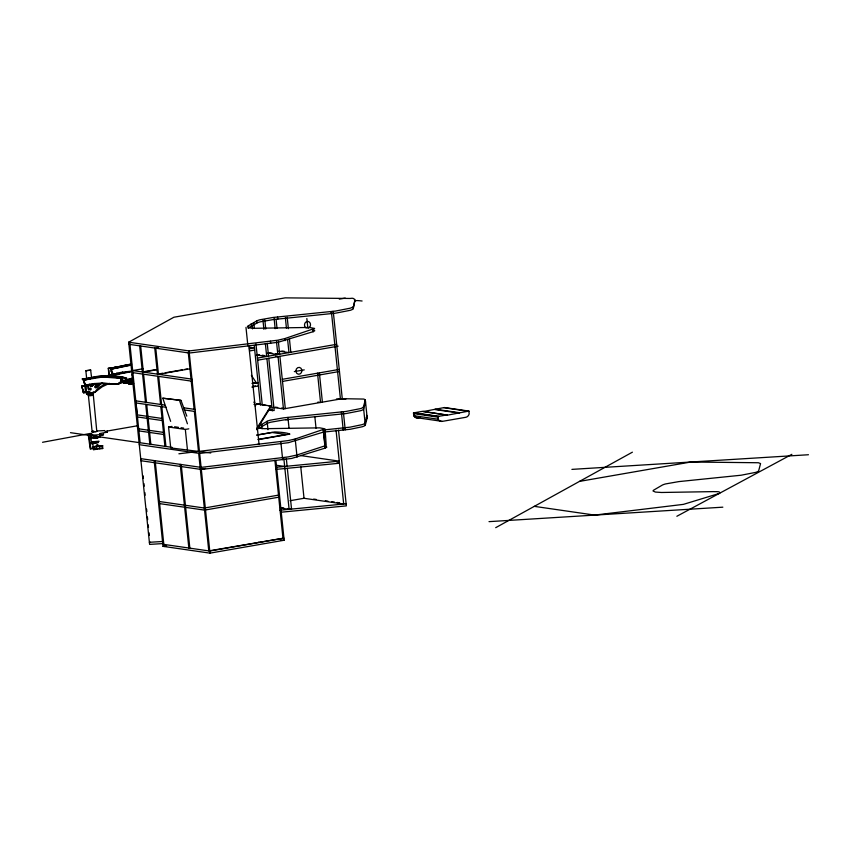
<?xml version="1.0" encoding="UTF-8"?>
<svg xmlns="http://www.w3.org/2000/svg" width="851" height="851" viewBox="0 0 851 851"><rect width="100%" height="100%" fill="white"/><g stroke="black" fill="none" stroke-linecap="round" stroke-linejoin="round"><path stroke-width="1.28" d="M84.292 381.429L84.387 379.961L102.801 376.993L120.47 378.365M90.004 443.541C91.472 440.754 96.897 444.126 99.024 441.265C90.876 441.361 90.759 444.85 91.217 435.01M111.311 370.642L111.492 368.866L119.236 366.632M111.598 370.579L111.726 369.1L117.651 367.249M115.991 377.259L116.81 376.621L122.959 377.078L126.842 378.259L120.831 378.131L121.321 380.684L127.15 379.876L126.235 379.695M133.15 382.216L132.937 380.493M468.88 411.076L447.552 415.139L422.756 411.299L413.48 412.905L413.767 415.692A4.595 4.032 -81.8 0 0 417.767 417.841L442.254 421.383L465.752 417.298A4.595 4.032 -81.8 0 0 469.178 413.863L468.88 411.076L444.392 407.523L423.096 411.586L446.296 414.948M111.492 368.866L131.426 364.845M111.353 369.323A4.946 4.904 7.5 0 0 114.215 374.589L114.577 374.44M117.417 368.047A1.415 1.404 7.5 0 1 116.895 367.111L111.311 368.143M117.629 366.611L111.609 368.036L131.543 363.93M109.045 375.153L119.406 373.536A3.032 3.01 7.5 0 0 119.98 372.993M113.608 374.983L119.395 373.429M84.217 391.471L84.068 392.449L88.44 392.066L88.408 390.981L92.302 393.651L93.259 393.109L90.312 393.907M248.077 328.231A24.796 3.276 -5.9 0 1 248.673 327.837L256.959 322.986A20.169 2.67 -5.9 0 1 260.151 321.859L273.426 319.54L335.741 313.147L350.335 310.296A22.243 2.936 -5.9 0 0 353.271 308.636C353.537 303.839 357.824 296.861 350.027 298.456L285.191 297.861L173.902 317.232L128.671 342.198L149.606 544.395L162.573 543.598M353.271 308.636C355.016 299.85 353.101 300.073 362.09 300.999M324.986 431.946L350.293 429.255L362.366 426.734A22.243 2.936 -5.9 0 0 365.313 425.064L363.43 406.938L365.313 399.832L363.834 399.066L342.272 398.683L283.457 408.927L273.139 407.427M365.313 425.064L367.185 417.958L366.27 417.309M92.802 377.78L84.196 379.716L83.93 381.493A4.946 4.553 65.8 0 0 86.664 385.599L102.077 383.663L116.119 384.205A4.521 4.17 65.8 0 0 120.704 378.482C108.683 375.206 95.333 376.897 83.207 379.908M84.196 379.716L84.068 380.163A4.946 4.553 65.8 0 0 86.781 385.546L93.472 384.386L91.163 384.503M86.259 379.184C97.131 374.855 112.332 374.94 122.98 377.163M83.76 379.801L86.504 378.684M86.525 379.238L91.472 377.823M132.299 374.132L132.331 376.004M134.054 389.928L133.745 388.077L134.032 388.694M324.752 430.489L325.103 431.202L323.444 432.095L288.393 442.701L199.655 453.434L139.266 444.69M325.21 430.936L326.21 445.424L296.861 455.019L288.074 456.934L201.091 467.38L140.702 458.636M123.735 382.876L126.693 382.535M124.065 380.737L126.788 380.152L125.565 380.025M90.642 433.382L42.55 442.286M255.215 406.023L256.619 403.778L271.331 406.172L256.587 429.734M256.874 428.287L270.905 405.853M86.781 379.759L85.845 370.674L90.653 370.068L91.61 377.929L86.6 378.972M90.759 370.142L85.951 370.749M108.258 368.302L113.183 367.77L108.258 368.302L108.981 375.27L110.3 375.419M92.259 431.765L92.791 431.393M96.791 431.361L93.174 393.513M100.471 436.159C97.759 439.02 86.887 438.052 96.812 436.084M100.514 436.584L96.737 438.095M96.578 446.371L98.227 446.169L97.344 446.147M89.249 384.248L88.057 385.205M122.555 372.11L116.885 373.174L114.534 374.77M116.885 373.174C114.917 375.578 116.661 373.759 114.247 374.036M88.408 385.237L87.334 385.886M114.162 374.259C119.097 374.451 107.928 376.578 109.502 374.653M719.797 493.154C720.744 490.921 714.957 491.91 713.563 491.612L661.461 492.484L655.419 492.069L653.089 491.016A24.796 3.276 -5.9 0 1 654.079 489.899L662.365 485.059A20.169 2.67 -5.9 0 1 665.556 483.932L678.832 481.602L741.147 475.22L755.741 472.369A22.243 2.936 -5.9 0 0 758.688 470.699L760.56 463.593L758.39 462.742L690.821 462.019L579.52 481.389M93.897 384.439L92.493 385.556A3.17 0.989 -16.6 0 1 90.823 386.524M128.671 342.198L189.06 350.942L277.798 340.209L284.83 338.581L314.615 328.443L309.402 327.444L254.034 328.295L249.79 327.912L247.471 326.858A24.796 3.276 -5.9 0 1 248.449 325.742L256.747 320.901A20.169 2.67 -5.9 0 1 259.927 319.774L273.214 317.444L335.528 311.062L350.112 308.211A22.243 2.936 -5.9 0 0 353.059 306.541M258.236 426.532A24.796 3.276 -5.9 0 1 258.832 426.149L267.118 421.298A20.169 2.67 -5.9 0 1 270.31 420.171L283.585 417.841L345.9 411.459L360.494 408.608A22.243 2.936 -5.9 0 0 363.43 406.938M258.459 428.627A24.796 3.276 -5.9 0 1 259.044 428.234L267.331 423.394M132.235 379.45L129.278 379.44L132.522 379.44M130.884 378.578L132.852 378.152M128.416 379.684L129.139 379.727A4.319 0.574 -5.9 0 0 132.235 379.557L132.373 379.355M90.866 448.998L88.919 435.34L90.387 434.308M94.514 437.148C91.557 438.988 98.684 438.159 99.461 436.786M92.472 443.562C94.982 448.53 88.929 452.253 90.621 443.499L92.376 442.275M95.95 448.679L93.365 449.626L93.11 447.115L96.801 445.616M93.11 447.115L102.684 445.743L102.503 448.562L93.365 449.626M95.365 386.684L98.237 384.439L98.003 383.567M82.972 385.535L83.058 386.099M89.483 385.088L82.792 385.79M89.674 393.97L86.568 393.811L87.196 393.63M141.553 460.402L140.958 460.731L201.347 469.475L291.712 458.423L325.103 448.126L326.752 447.232L326.412 446.52M149.989 541.97L149.382 542.3L162.36 541.502M495.707 527.673L632.399 452.179M676.853 516.28L791.866 454.328M118.789 374.078L119.374 373.759A3.032 3.01 7.5 0 0 119.948 373.227M132.437 383.375L128.49 383.758L127.788 380.748A4.595 0.606 -5.9 0 1 128.746 380.057M84.909 385.928L92.344 384.939A3.032 2.798 65.8 0 0 92.887 384.429M91.802 385.216L92.95 384.663A3.032 2.798 65.8 0 0 93.482 384.163M126.82 380.429L125.788 380.801M87.568 393.556C87.004 394.641 94.525 393.832 93.408 392.939M87.993 395.29L91.663 395.513M92.419 393.002L93.993 392.439L93.461 392.268M83.983 379.748L90.589 377.918A1.415 1.298 65.8 0 0 90.674 378.269M120.555 378.535A4.244 3.904 65.8 0 1 117.289 383.982L102.152 383.333L86.866 385.301A4.67 4.298 65.8 0 1 84.334 380.227L90.578 378.089M87.345 385.471L92.312 384.609M117.374 377.089L122.15 377.44M120.534 378.163L121.682 378.057M121.321 380.684L122.065 380.354M118.002 383.663L118.81 383.29L118.002 383.663A4.244 3.904 65.8 0 0 119.002 383.471M106.503 383.61C102.226 385.716 97.088 387.705 94.94 392.279L93.61 392.705M109.481 383.333L102.226 386.758L94.94 392.279L92.897 392.237M109.173 375.025L108.066 375.365L112.757 375.153M128.118 382.812L126.937 382.876M128.895 344.293L189.273 353.037L278.011 342.293L313.072 331.699L314.721 330.805L314.381 330.082M178.891 453.796L288.17 440.605L295.201 438.988L324.997 428.84L319.774 427.851L264.406 428.691L260.172 428.319L257.842 427.255A24.796 3.276 -5.9 0 1 257.906 426.904M719.244 493.452L683.427 504.366L594.679 515.1L534.3 506.356M83.143 379.674L82.824 379.961M88.44 385.482L87.94 385.737L89.153 384.29L94.525 383.514M87.174 393.417L86.589 394.024L92.302 393.651L88.621 392.013L83.462 392.694L81.856 386.046L83.09 385.62M87.94 393.619L88.015 394.013M93.057 393.247L87.919 393.97M83.451 392.662L81.856 386.046L83.462 392.694L86.632 392.513L86.802 394.13L86.845 391.917M111.215 368.919L116.895 367.111M86.451 379.089L87.887 378.567L85.749 378.929M122.874 380.365L122.427 380.982L128.193 380.822M122.884 380.503L125.246 380.748M126.565 380.471L124.097 381.014M96.418 431.468L97.493 431.117L96.557 430.946M112.875 367.983L126.682 364.909M111.726 369.1L131.458 365.09M111.641 369.377A4.67 4.617 7.5 0 0 114.332 374.334L119.385 373.536M85.047 379.089L85.802 378.886M99.907 433.999L100.099 435.382L100.843 435.308A5.234 0.691 -5.9 0 0 103.194 434.893L101.567 434.51M111.8 368.058L114.172 367.738L110.258 369.143M112.864 368.015L117.693 366.877M86.036 378.876L86.919 378.482L82.036 378.993L90.589 377.918M114.821 374.483L130.714 371.504M114.811 374.812L130.735 371.823M132.011 383.599L131.543 383.705A4.595 0.606 -5.9 0 1 128.597 383.769L128.49 383.758M86.387 378.727L91.546 377.653M126.288 381.12L125.352 381.301L125.533 383.024L126.48 382.982M124.735 382.556C122.778 383.067 127.767 382.354 123.874 382.524M92.44 393.205L94.014 392.651L92.919 392.449M92.057 395.353L93.355 394.726M93.291 431.287L91.727 431.734L92.94 431.84M95.929 431.574L96.727 431.468M95.121 436.754L92.408 438.084L96.971 438.052M96.886 438.074L96.503 437.946M91.291 377.77L97.195 376.78M86.579 386.024L89.504 385.312L88.77 385.056M339.283 299.137L345.251 298.095M158.36 347.729L155.765 348.187L158.467 374.291L189.667 368.866M249.269 348.867L254.492 347.953L249.386 347.219M143.064 368.749L132.66 370.557L191.975 379.142M249.492 350.952L254.704 350.048M143.659 371.738L155.361 369.696M156.361 369.845L143.362 372.11L140.67 345.995M160.052 373.695L162.658 373.238M165.254 372.791L182.157 369.845M184.752 369.398L187.358 368.94M257.428 358.09L336.656 344.304M123.065 382.227L122.533 382.365L123.161 382.673M257.64 360.186L338.155 346.176M294.318 371.6L304.254 369.877M170.636 421.351L162.807 398.204L180.976 400.385L186.805 416.15M251.939 383.354L258.076 382.61L252.853 383.514M282.277 379.323L339.251 369.408M252.853 386.375L255.47 385.918M282.5 381.408L339.464 371.493M251.885 387.067L258.417 385.928M162.807 398.204L180.976 400.385M106.226 431.212L137.447 425.777M210.75 452.977L170.721 447.924L168.562 427.011L172.019 426.404M268.459 410.299L274.182 410.533L268.778 358.25M168.562 427.011L185.327 429.436L188.794 428.83M256.928 435.021L274.724 431.925A59.23 7.829 -5.9 0 1 289.883 434.116L258.119 439.648M256.8 435.127L272.001 432.489L286.085 434.521L258.225 439.371M417.767 417.841L420.373 417.384M413.48 412.905L437.967 416.458L447.254 414.884M201.634 469.103L205.538 468.422M278.5 495.122L204.336 508.026L159.382 501.516M278.713 497.207L204.548 510.121L159.594 503.611M289.978 500.728L304.02 498.282L343.687 504.026L336.049 430.191M154.159 460.582L163.02 546.342L165.509 545.906M164.03 546.48L166.626 546.034M162.807 544.246L209.771 551.044L283.936 538.14L208.772 550.905L198.677 453.296M163.02 546.342L209.984 553.139L284.149 540.236L275.915 460.519M103.386 433.765L103.503 434.808M112.672 376.291L111.683 376.419M88.11 385.45L92.121 386.194M91.472 395.449L92.397 395.385M93.057 431.255L93.876 431.191M95.344 431.67L96.152 431.595M96.333 437.967L96.557 438.116M104.96 431.957L105.673 431.925A5.234 0.691 -5.9 0 1 107.237 432.063L107.258 431.095L107.364 432.138L100.492 433.425A4.053 0.532 -5.9 0 0 99.684 433.595M87.515 385.875L83.994 386.301M129.129 364.579L131.565 364.249M95.472 431.712L93.972 431.872M112.343 375.057L114.034 374.823L112.045 373.174L111.141 370.93L112.045 373.11M122.544 372.142L130.682 371.227M86.674 385.992L84.855 386.237L85.621 392.598L85.738 386.141L86.27 392.534M89.578 394.098L90.451 394.013M125.735 380.28L128.224 380.035M126.161 380.716L128.278 380.503M267.331 423.394A20.169 2.67 -5.9 0 1 270.522 422.256L283.798 419.937L346.123 413.543L360.707 410.693A22.243 2.936 -5.9 0 0 363.654 409.033L365.526 401.917L364.611 401.278M325.199 429.808L350.069 427.159L362.154 424.638A22.243 2.936 -5.9 0 0 365.09 422.979L366.972 415.862L366.494 415.352M275.575 467.337L339.251 461.146L300.86 455.593M275.788 469.422L339.464 463.242L336.911 462.87M279.851 510.228L346.123 503.792M280.766 512.249L346.346 505.877L338.517 430.106M110.704 375.525L114.736 374.77L114.289 374.472M90.866 395.609L88.642 395.726M97.067 445.137L98.099 444.913L97.567 444.892M98.195 376.589L105.024 375.993M130.352 379.642L132.448 379.493M131.352 379.95L133.362 379.801M131.277 380.003L133.288 379.854M130.48 383.663L133.671 383.482M100.046 435.382C101.343 434.01 98.535 435.052 92.557 435.074L92.482 434.446L88.302 435.223L90.238 449.041M88.919 435.34L92.557 435.074M90.621 443.499C91.185 443.967 99.546 443.297 98.556 441.829M102.684 445.743L97.642 445.881M102.95 448.254L97.897 448.392M97.152 430.946L104.822 430.574M571.904 469.38L808.45 454.742M489.017 521.642L722.85 507.175M94.429 383.556L102.12 383.056M130.575 383.599L124.299 382.95M114.236 374.142L115.364 374.078M285.553 419.66L288.138 419.532M93.27 431.904L94.067 431.797M97.11 445.105L96.546 445.137M91.323 384.992L92.408 384.939M125.352 381.301L128.246 381.184L127.693 381.099M84.94 386.141L81.877 386.163M89.047 394.013L86.568 393.811M280.522 540.151L284.149 540.236M125.586 380.163L126.459 380.323M123.533 380.908L122.299 380.642M123.427 382.514L124.14 382.599M93.461 431.829L92.174 431.882M336.453 398.97L345.91 399.055M83.292 386.152L84.164 386.173M102.014 383.099L115.896 384.184M90.685 386.088L91.472 386.163M111.917 376.036L117.736 376.599M116.002 376.982L121.555 377.801M92.482 434.446L90.929 434.276A4.266 0.564 -5.9 0 1 91.387 433.542M87.94 386.173L87.972 385.684M82.962 386.109L83.526 386.152M247.886 345.772L248.886 345.921L259.044 444.222L258.044 444.084M281.872 350.984L284.425 351.357M278.734 351.123L288.957 352.601L287.627 339.687M269.459 352.74L272.022 353.112M275.852 353.665L278.405 354.037M267.608 353.059L277.83 354.537L276.501 341.623M275.49 356.261L278.054 356.633L283.457 408.927M257.055 354.484L259.608 354.856M262.172 355.229L264.725 355.601M256.481 354.995L266.703 356.473L265.363 343.559M443.743 407.64L468.922 411.427M435.127 409.193L459.614 412.735M434.85 409.544L459.338 413.086M414.129 412.799L438.616 416.341M132.884 372.653L192.188 381.237M438.042 417.15L413.884 413.65L414.107 415.745A4.595 4.032 -81.8 0 0 418.096 417.884M413.767 415.692L438.254 419.245A4.595 4.032 -81.8 0 0 442.254 421.383M317.891 402.087L320.55 402.47L317.529 373.185M253.704 402.172L254.715 402.321M266.129 405.427L256.619 403.778M268.725 405.799L271.331 406.172M275.213 407.14L277.734 407.501M281.521 408.055L285.308 408.597L279.905 356.314M253.928 404.268L254.928 404.416M269.012 409.788L271.597 410.161M164.583 405.023L135.798 400.853L137.213 414.863L146.936 416.267M183.859 407.81L195.102 409.437M136.011 402.949L166.253 407.321M184.135 409.916L195.326 411.533M147.946 416.416L162.03 418.458M137.426 416.947L147.149 418.362M148.159 418.511L162.254 420.543M174.604 426.776L178.476 427.34M181.05 427.713L183.635 428.085M138.649 428.808L148.382 430.212M149.382 430.361L163.477 432.404M138.862 430.893L148.595 432.308M149.606 432.446L163.69 434.489M70.473 432.67L172.179 447.392M275.83 465.167L284.67 466.454M313.657 499.09L316.264 499.463M325.348 500.782L327.943 501.154M331.847 501.718L334.443 502.101M337.039 502.473L339.634 502.845M281.224 507.6L283.798 507.973M287.67 508.536L290.255 508.909M280.266 508.047L289.106 509.334L283.872 458.71M258.161 542.31L259.172 542.449M120.108 376.929L122.693 377.376M119.406 377.248L122.065 377.855M129.778 383.641L128.299 383.407M123.235 382.78L123.906 382.833M122.852 382.684L123.491 382.759M86.589 385.843L84.674 384.035L83.898 381.748L84.845 383.961M251.385 375.355L256.513 383.067M132.245 379.45L132.873 380.535M179.582 400.63L187.411 423.787M437.967 416.458L438.254 419.245M354.931 299.435L355.154 301.52M365.313 399.832L367.185 417.958M333.454 313.296L342.272 398.683M332.975 311.349L333.188 313.434M343.347 411.746L345.219 429.872M331.465 312.328L340.421 399.013M330.986 311.551L331.199 313.636M341.357 411.948L343.23 430.074M319.38 372.866L322.401 402.14M313.072 329.518L313.285 331.603M323.444 429.915L325.316 448.041M312.849 329.603L313.072 331.699M323.231 430L325.103 448.126M306.849 318.519L307.86 328.231M314.859 416.777L316.029 428.191M287.191 317.232L288.383 328.677M289.436 338.889L290.819 352.282M285.362 317.721L286.425 328.06M300.754 466.71L304.02 498.282M284.83 338.581L285.042 340.677M295.201 438.988L297.073 457.115M277.543 317.04L277.756 319.125M287.915 417.437L289.053 428.404M276.086 319.338L277.022 328.38M278.351 341.304L279.692 354.218M274.096 318.37L275.16 328.699M286.319 458.476L287.117 466.21M287.33 468.305L291.542 509.089M270.437 341.23L270.65 343.315M280.809 441.626L282.681 459.753M264.821 319.987L265.757 329.029M267.225 343.24L268.554 356.154M262.97 320.306L263.895 329.348M266.916 358.569L272.32 410.863M274.905 460.295L282.936 537.992M256.747 320.901L256.959 322.986M267.118 421.298L267.991 429.723M253.821 323.21L254.353 328.38M255.96 343.878L262.236 404.629M252.119 324.944L252.524 328.869M254.226 345.346L260.395 405.119M251.215 323.731L251.428 325.816M261.587 424.128L262.065 428.755M248.449 325.742L248.673 327.837M258.832 426.149L259.044 428.234M245.982 327.38L247.747 344.464M189.06 350.942L209.984 553.139M188.305 352.899L191.007 379.003M191.22 381.099L194.134 409.299M194.347 411.395L198.464 451.2M185.327 429.436L187.497 450.349M181.199 464.497L189.847 548.161M180.199 464.348L188.848 548.023M158.68 376.387L165.924 446.488M154.754 348.038L157.456 374.153M157.669 376.238L160.584 404.438M160.807 406.533L164.913 446.339M155.169 460.731L163.817 544.395M143.585 374.195L146.5 402.406M146.712 404.491L150.829 444.307M139.66 345.846L142.362 371.961M142.574 374.057L145.489 402.257M145.702 404.342L149.819 444.158M129.746 342.357L140.128 442.754M143.159 475.879L143.425 478.453M143.957 483.613L144.223 486.198M144.893 492.644L145.159 495.229M146.585 509.079L146.861 511.717M147.404 516.972L147.68 519.61M148.223 524.865L148.489 527.503M149.031 532.769L149.308 535.396M128.948 383.737L128.639 380.812A4.319 0.574 -5.9 0 1 128.958 380.067M117.087 368.43L116.927 366.877A1.415 1.404 7.5 0 0 117.757 368.015M102.237 446.052L102.503 448.562M99.493 446.243L99.758 448.754M96.514 446.679L96.769 449.179M94.61 447.147L94.865 449.658M88.387 395.343L92.142 431.691M90.366 433.904L90.429 434.531M90.6 435.084L90.876 438.818M108.885 370.334L109.024 374.929M306.317 328.039A3.425 3 -81.8 0 1 305.147 322.837A3.425 3 -81.8 0 1 309.924 322.72A3.425 3 -81.8 0 1 308.615 327.986M415.756 416.799A3.861 3.393 -81.8 0 1 415.469 416.618M414.948 416.182A3.861 3.393 -81.8 0 1 414.511 415.628M123.055 380.801A4.521 4.17 65.8 0 1 119.64 383.216M122.555 380.067A4.521 4.17 65.8 0 1 118.832 383.578M122.289 380.003A4.244 3.904 65.8 0 1 119.81 383.099M121.746 380.429A4.521 4.17 65.8 0 1 118.023 383.939M121.48 380.365A4.244 3.904 65.8 0 1 119.906 383.003M122.172 381.61A4.244 3.904 65.8 0 1 119.512 382.982M90.472 379.152A1.415 1.298 65.8 0 1 89.983 378.184M115.3 368.026A1.766 1.755 7.5 0 1 116.151 367.706A1.766 1.755 7.5 0 0 115.3 367.972M131.65 383.62A1.84 1.776 54.1 0 1 130.724 383.45M130.001 382.833A1.84 1.776 54.1 0 1 129.82 381.014M132.182 383.471A1.84 1.776 54.1 0 1 130.799 383.397M131.916 379.216A1.84 1.776 54.1 0 1 132.331 379.003M131.99 379.163A1.84 1.776 54.1 0 1 132.405 378.95M127.937 379.599A4.319 0.574 -5.9 0 1 129.692 378.759L130.703 378.599A4.319 0.574 -5.9 0 1 131.809 378.461M132.267 383.407A1.84 1.776 54.1 0 1 131.809 383.503M91.493 384.78A2.404 0.755 -16.6 0 1 92.185 384.939L92.27 385.343A2.638 0.83 -16.6 0 1 90.663 386.407M97.599 384.333A16.829 11.457 -88.8 0 1 99.056 383.929L99.131 384.195A16.829 11.457 -88.8 0 1 95.057 387.014M88.408 389.237L88.174 387.386L88.408 389.237M100.429 384.024C93.823 392.662 92.653 383.982 100.429 384.024M89.132 388.481C90.621 392.971 92.887 386.524 89.132 388.481M130.373 381.673C132.001 385.514 133.139 378.674 130.373 381.673M96.28 441.914L97.599 441.797L96.28 441.914M124.693 382.759L124.693 382.759M301.882 370.855L301.818 369.972A3.404 2.989 -81.8 0 0 295.882 370.759L295.946 371.642A3.404 2.989 -81.8 0 0 301.882 370.855"/></g></svg>
